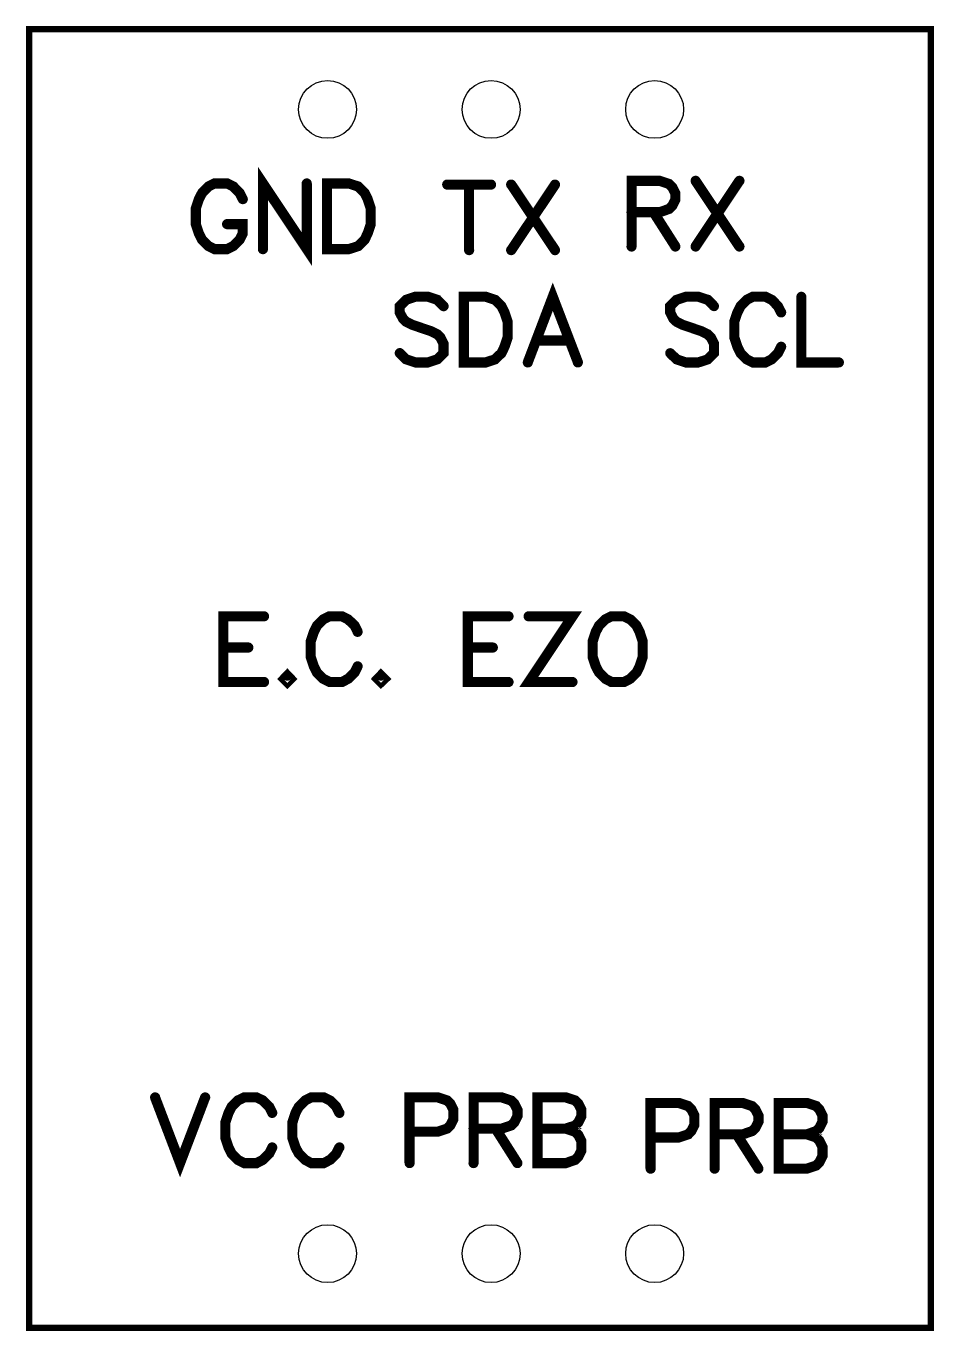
# Model space of a CAD drawing. Extents: x -0.002 to 0.553, y -0.002 to 0.796.
import ezdxf

# ---------------------------------------------------------------- set-up
doc = ezdxf.new("R2010")
doc.units = 0
doc.layers.add('Drill_Top', color=7, linetype='CONTINUOUS')
doc.layers.add('Top_Silk', color=2, linetype='CONTINUOUS')

msp = doc.modelspace()

# ---------------------------------------------------------------- linework, layer by layer
at = {"layer": 'Drill_Top'}
for centre in [(0.1824, 0.7453), (0.2824, 0.7453), (0.3824, 0.7453), (0.1824, 0.0453), (0.2824, 0.0453), (0.3824, 0.0453)]:
    msp.add_circle(centre, 0.0177, dxfattribs=at)
at = {"layer": 'Top_Silk', "linetype": 'CONTINUOUS'}
for points, const_width in [([(0, 0.7943), (0.5512, 0.7943), (0.5512, 0), (0, 0), (0, 0.7943)], 0.0039), ([(0.1305, 0.6904), (0.1286, 0.6942), (0.1248, 0.6981), (0.121, 0.7), (0.1133, 0.7), (0.1095, 0.6981), (0.1057, 0.6942), (0.1037, 0.6904), (0.1018, 0.6847), (0.1018, 0.6751), (0.1037, 0.6694), (0.1057, 0.6655), (0.1095, 0.6617), (0.1133, 0.6598), (0.121, 0.6598), (0.1248, 0.6617), (0.1286, 0.6655), (0.1305, 0.6694), (0.1305, 0.6751), (0.121, 0.6751)], 0.0062), ([(0.1697, 0.7), (0.1697, 0.6598), (0.1429, 0.7), (0.1429, 0.6598)], 0.0062), ([(0.182, 0.7), (0.182, 0.6598), (0.1954, 0.6598), (0.2012, 0.6617), (0.205, 0.6655), (0.2069, 0.6694), (0.2088, 0.6751), (0.2088, 0.6847), (0.2069, 0.6904), (0.205, 0.6942), (0.2012, 0.6981), (0.1954, 0.7), (0.182, 0.7)], 0.0062), ([(0.3683, 0.6824), (0.3855, 0.6824), (0.3912, 0.6844), (0.3932, 0.6863), (0.3951, 0.6901), (0.3951, 0.6939), (0.3932, 0.6977), (0.3912, 0.6997), (0.3855, 0.7016), (0.3683, 0.7016), (0.3683, 0.6614)], 0.0062), ([(0.4074, 0.7016), (0.4342, 0.6614)], 0.0062), ([(0.4342, 0.7016), (0.4074, 0.6614)], 0.0062), ([(0.2555, 0.6993), (0.2823, 0.6993)], 0.0062), ([(0.2689, 0.6993), (0.2689, 0.6592)], 0.0062), ([(0.2947, 0.6993), (0.3215, 0.6592)], 0.0062), ([(0.3215, 0.6993), (0.2947, 0.6592)], 0.0062), ([(0.3817, 0.6824), (0.3951, 0.6614)], 0.0062), ([(0.3355, 0.5905), (0.3201, 0.6307), (0.3048, 0.5905)], 0.0062), ([(0.2533, 0.6249), (0.2495, 0.6288), (0.2438, 0.6307), (0.2361, 0.6307), (0.2304, 0.6288), (0.2265, 0.6249), (0.2265, 0.6211), (0.2285, 0.6173), (0.2304, 0.6154), (0.2342, 0.6135), (0.2457, 0.6096), (0.2495, 0.6077), (0.2514, 0.6058), (0.2533, 0.602), (0.2533, 0.5962), (0.2495, 0.5924), (0.2438, 0.5905), (0.2361, 0.5905), (0.2304, 0.5924), (0.2265, 0.5962)], 0.0062), ([(0.2657, 0.6307), (0.2657, 0.5905), (0.2791, 0.5905), (0.2848, 0.5924), (0.2887, 0.5962), (0.2906, 0.6001), (0.2925, 0.6058), (0.2925, 0.6154), (0.2906, 0.6211), (0.2887, 0.6249), (0.2848, 0.6288), (0.2791, 0.6307), (0.2657, 0.6307)], 0.0062), ([(0.4187, 0.6249), (0.4149, 0.6288), (0.4091, 0.6307), (0.4015, 0.6307), (0.3958, 0.6288), (0.3919, 0.6249), (0.3919, 0.6211), (0.3938, 0.6173), (0.3958, 0.6154), (0.3996, 0.6135), (0.411, 0.6096), (0.4149, 0.6077), (0.4168, 0.6058), (0.4187, 0.602), (0.4187, 0.5962), (0.4149, 0.5924), (0.4091, 0.5905), (0.4015, 0.5905), (0.3958, 0.5924), (0.3919, 0.5962)], 0.0062), ([(0.4597, 0.6211), (0.4578, 0.6249), (0.454, 0.6288), (0.4502, 0.6307), (0.4425, 0.6307), (0.4387, 0.6288), (0.4349, 0.6249), (0.433, 0.6211), (0.4311, 0.6154), (0.4311, 0.6058), (0.433, 0.6001), (0.4349, 0.5962), (0.4387, 0.5924), (0.4425, 0.5905), (0.4502, 0.5905), (0.454, 0.5924), (0.4578, 0.5962), (0.4597, 0.6001)], 0.0062), ([(0.4721, 0.6307), (0.4721, 0.5905), (0.495, 0.5905)], 0.0062), ([(0.3106, 0.6039), (0.3297, 0.6039)], 0.0062), ([(0.1435, 0.4352), (0.1187, 0.4352), (0.1187, 0.395), (0.1435, 0.395)], 0.0062), ([(0.2008, 0.4257), (0.1989, 0.4295), (0.195, 0.4333), (0.1912, 0.4352), (0.1836, 0.4352), (0.1797, 0.4333), (0.1759, 0.4295), (0.174, 0.4257), (0.1721, 0.4199), (0.1721, 0.4103), (0.174, 0.4046), (0.1759, 0.4008), (0.1797, 0.397), (0.1836, 0.395), (0.1912, 0.395), (0.195, 0.397), (0.1989, 0.4008), (0.2008, 0.4046)], 0.0062), ([(0.293, 0.4352), (0.2682, 0.4352), (0.2682, 0.395), (0.293, 0.395)], 0.0062), ([(0.3054, 0.4352), (0.3322, 0.4352), (0.3054, 0.395), (0.3322, 0.395)], 0.0062), ([(0.356, 0.4352), (0.3522, 0.4333), (0.3484, 0.4295), (0.3464, 0.4257), (0.3445, 0.4199), (0.3445, 0.4103), (0.3464, 0.4046), (0.3484, 0.4008), (0.3522, 0.397), (0.356, 0.395), (0.3637, 0.395), (0.3675, 0.397), (0.3713, 0.4008), (0.3732, 0.4046), (0.3751, 0.4103), (0.3751, 0.4199), (0.3732, 0.4257), (0.3713, 0.4295), (0.3675, 0.4333), (0.3637, 0.4352), (0.356, 0.4352)], 0.0062), ([(0.1187, 0.4161), (0.134, 0.4161)], 0.0062), ([(0.2682, 0.4161), (0.2835, 0.4161)], 0.0062), ([(0.1578, 0.3989), (0.1559, 0.3969), (0.1578, 0.395), (0.1597, 0.3969), (0.1578, 0.3989)], 0.0062), ([(0.215, 0.3989), (0.2131, 0.3969), (0.215, 0.395), (0.217, 0.3969), (0.215, 0.3989)], 0.0062), ([(0.0769, 0.1409), (0.0922, 0.1007), (0.1075, 0.1409)], 0.0062), ([(0.1486, 0.1314), (0.1467, 0.1352), (0.1428, 0.139), (0.139, 0.1409), (0.1314, 0.1409), (0.1275, 0.139), (0.1237, 0.1352), (0.1218, 0.1314), (0.1199, 0.1256), (0.1199, 0.116), (0.1218, 0.1103), (0.1237, 0.1065), (0.1275, 0.1027), (0.1314, 0.1007), (0.139, 0.1007), (0.1428, 0.1027), (0.1467, 0.1065), (0.1486, 0.1103)], 0.0062), ([(0.1896, 0.1314), (0.1877, 0.1352), (0.1839, 0.139), (0.1801, 0.1409), (0.1724, 0.1409), (0.1686, 0.139), (0.1648, 0.1352), (0.1628, 0.1314), (0.1609, 0.1256), (0.1609, 0.116), (0.1628, 0.1103), (0.1648, 0.1065), (0.1686, 0.1027), (0.1724, 0.1007), (0.1801, 0.1007), (0.1839, 0.1027), (0.1877, 0.1065), (0.1896, 0.1103)], 0.0062), ([(0.2325, 0.1199), (0.2498, 0.1199), (0.2555, 0.1218), (0.2574, 0.1237), (0.2593, 0.1275), (0.2593, 0.1333), (0.2574, 0.1371), (0.2555, 0.139), (0.2498, 0.1409), (0.2325, 0.1409), (0.2325, 0.1007)], 0.0062), ([(0.2717, 0.1218), (0.2889, 0.1218), (0.2946, 0.1237), (0.2966, 0.1256), (0.2985, 0.1294), (0.2985, 0.1333), (0.2966, 0.1371), (0.2946, 0.139), (0.2889, 0.1409), (0.2717, 0.1409), (0.2717, 0.1007)], 0.0062), ([(0.3108, 0.1409), (0.3108, 0.1007), (0.3281, 0.1007), (0.3338, 0.1027), (0.3357, 0.1046), (0.3376, 0.1084), (0.3376, 0.1141), (0.3357, 0.118), (0.3338, 0.1199), (0.3281, 0.1218), (0.3338, 0.1237), (0.3357, 0.1256), (0.3376, 0.1294), (0.3376, 0.1333), (0.3357, 0.1371), (0.3338, 0.139), (0.3281, 0.1409), (0.3108, 0.1409)], 0.0062), ([(0.3799, 0.1164), (0.3972, 0.1164), (0.4029, 0.1183), (0.4048, 0.1203), (0.4067, 0.1241), (0.4067, 0.1298), (0.4048, 0.1336), (0.4029, 0.1356), (0.3972, 0.1375), (0.3799, 0.1375), (0.3799, 0.0973)], 0.0062), ([(0.4191, 0.1183), (0.4363, 0.1183), (0.442, 0.1203), (0.444, 0.1222), (0.4459, 0.126), (0.4459, 0.1298), (0.444, 0.1336), (0.442, 0.1356), (0.4363, 0.1375), (0.4191, 0.1375), (0.4191, 0.0973)], 0.0062), ([(0.4582, 0.1375), (0.4582, 0.0973), (0.4755, 0.0973), (0.4812, 0.0992), (0.4831, 0.1011), (0.485, 0.1049), (0.485, 0.1107), (0.4831, 0.1145), (0.4812, 0.1164), (0.4755, 0.1183), (0.4812, 0.1203), (0.4831, 0.1222), (0.485, 0.126), (0.485, 0.1298), (0.4831, 0.1336), (0.4812, 0.1356), (0.4755, 0.1375), (0.4582, 0.1375)], 0.0062), ([(0.2851, 0.1218), (0.2985, 0.1007)], 0.0062), ([(0.3108, 0.1218), (0.3281, 0.1218)], 0.0062), ([(0.4325, 0.1183), (0.4459, 0.0973)], 0.0062), ([(0.4582, 0.1183), (0.4755, 0.1183)], 0.0062)]:
    msp.add_lwpolyline(points, dxfattribs=dict(at, const_width=const_width))
at = {"layer": 'Top_Silk', "linetype": 'CONTINUOUS', "const_width": 0.0031}
for points in [[(0.1681, 0.7, 1), (0.1712, 0.7, 1), (0.1681, 0.7, 1)], [(0.1805, 0.7, 1), (0.1836, 0.7, 1), (0.1805, 0.7, 1)], [(0.4059, 0.7016, 1), (0.409, 0.7016, 1), (0.4059, 0.7016, 1)], [(0.4327, 0.7016, 1), (0.4358, 0.7016, 1), (0.4327, 0.7016, 1)], [(0.254, 0.6993, 1), (0.2571, 0.6993, 1), (0.254, 0.6993, 1)], [(0.2674, 0.6993, 1), (0.2705, 0.6993, 1), (0.2674, 0.6993, 1)], [(0.2808, 0.6993, 1), (0.2839, 0.6993, 1), (0.2808, 0.6993, 1)], [(0.2931, 0.6993, 1), (0.2962, 0.6993, 1), (0.2931, 0.6993, 1)], [(0.3199, 0.6993, 1), (0.323, 0.6993, 1), (0.3199, 0.6993, 1)], [(0.129, 0.6904, 1), (0.1321, 0.6904, 1), (0.129, 0.6904, 1)], [(0.3667, 0.6824, 1), (0.3698, 0.6824, 1), (0.3667, 0.6824, 1)], [(0.3801, 0.6824, 1), (0.3832, 0.6824, 1), (0.3801, 0.6824, 1)], [(0.1194, 0.6751, 1), (0.1225, 0.6751, 1), (0.1194, 0.6751, 1)], [(0.1413, 0.6598, 1), (0.1444, 0.6598, 1), (0.1413, 0.6598, 1)], [(0.3667, 0.6614, 1), (0.3698, 0.6614, 1), (0.3667, 0.6614, 1)], [(0.3935, 0.6614, 1), (0.3966, 0.6614, 1), (0.3935, 0.6614, 1)], [(0.4059, 0.6614, 1), (0.409, 0.6614, 1), (0.4059, 0.6614, 1)], [(0.4327, 0.6614, 1), (0.4358, 0.6614, 1), (0.4327, 0.6614, 1)], [(0.2674, 0.6592, 1), (0.2705, 0.6592, 1), (0.2674, 0.6592, 1)], [(0.2931, 0.6592, 1), (0.2962, 0.6592, 1), (0.2931, 0.6592, 1)], [(0.3199, 0.6592, 1), (0.323, 0.6592, 1), (0.3199, 0.6592, 1)], [(0.2642, 0.6307, 1), (0.2672, 0.6307, 1), (0.2642, 0.6307, 1)], [(0.4706, 0.6307, 1), (0.4736, 0.6307, 1), (0.4706, 0.6307, 1)], [(0.2518, 0.6249, 1), (0.2549, 0.6249, 1), (0.2518, 0.6249, 1)], [(0.4172, 0.6249, 1), (0.4202, 0.6249, 1), (0.4172, 0.6249, 1)], [(0.4582, 0.6211, 1), (0.4613, 0.6211, 1), (0.4582, 0.6211, 1)], [(0.309, 0.6039, 1), (0.3121, 0.6039, 1), (0.309, 0.6039, 1)], [(0.3282, 0.6039, 1), (0.3313, 0.6039, 1), (0.3282, 0.6039, 1)], [(0.225, 0.5962, 1), (0.2281, 0.5962, 1), (0.225, 0.5962, 1)], [(0.3904, 0.5962, 1), (0.3934, 0.5962, 1), (0.3904, 0.5962, 1)], [(0.4582, 0.6001, 1), (0.4613, 0.6001, 1), (0.4582, 0.6001, 1)], [(0.3033, 0.5905, 1), (0.3064, 0.5905, 1), (0.3033, 0.5905, 1)], [(0.3339, 0.5905, 1), (0.337, 0.5905, 1), (0.3339, 0.5905, 1)], [(0.4935, 0.5905, 1), (0.4966, 0.5905, 1), (0.4935, 0.5905, 1)], [(0.142, 0.4352, 1), (0.1451, 0.4352, 1), (0.142, 0.4352, 1)], [(0.2915, 0.4352, 1), (0.2946, 0.4352, 1), (0.2915, 0.4352, 1)], [(0.3038, 0.4352, 1), (0.3069, 0.4352, 1), (0.3038, 0.4352, 1)], [(0.3545, 0.4352, 1), (0.3576, 0.4352, 1), (0.3545, 0.4352, 1)], [(0.1992, 0.4257, 1), (0.2023, 0.4257, 1), (0.1992, 0.4257, 1)], [(0.1171, 0.4161, 1), (0.1202, 0.4161, 1), (0.1171, 0.4161, 1)], [(0.1324, 0.4161, 1), (0.1355, 0.4161, 1), (0.1324, 0.4161, 1)], [(0.2666, 0.4161, 1), (0.2697, 0.4161, 1), (0.2666, 0.4161, 1)], [(0.2819, 0.4161, 1), (0.285, 0.4161, 1), (0.2819, 0.4161, 1)], [(0.1992, 0.4046, 1), (0.2023, 0.4046, 1), (0.1992, 0.4046, 1)], [(0.1562, 0.3989, 1), (0.1593, 0.3989, 1), (0.1562, 0.3989, 1)], [(0.2135, 0.3989, 1), (0.2166, 0.3989, 1), (0.2135, 0.3989, 1)], [(0.142, 0.395, 1), (0.1451, 0.395, 1), (0.142, 0.395, 1)], [(0.2915, 0.395, 1), (0.2946, 0.395, 1), (0.2915, 0.395, 1)], [(0.3306, 0.395, 1), (0.3337, 0.395, 1), (0.3306, 0.395, 1)], [(0.0754, 0.1409, 1), (0.0785, 0.1409, 1), (0.0754, 0.1409, 1)], [(0.106, 0.1409, 1), (0.1091, 0.1409, 1), (0.106, 0.1409, 1)], [(0.3093, 0.1409, 1), (0.3124, 0.1409, 1), (0.3093, 0.1409, 1)], [(0.4567, 0.1375, 1), (0.4598, 0.1375, 1), (0.4567, 0.1375, 1)], [(0.147, 0.1314, 1), (0.1501, 0.1314, 1), (0.147, 0.1314, 1)], [(0.1881, 0.1314, 1), (0.1912, 0.1314, 1), (0.1881, 0.1314, 1)], [(0.231, 0.1199, 1), (0.2341, 0.1199, 1), (0.231, 0.1199, 1)], [(0.2701, 0.1218, 1), (0.2732, 0.1218, 1), (0.2701, 0.1218, 1)], [(0.2835, 0.1218, 1), (0.2866, 0.1218, 1), (0.2835, 0.1218, 1)], [(0.3093, 0.1218, 1), (0.3124, 0.1218, 1), (0.3093, 0.1218, 1)], [(0.3265, 0.1218, 1), (0.3296, 0.1218, 1), (0.3265, 0.1218, 1)], [(0.4175, 0.1183, 1), (0.4206, 0.1183, 1), (0.4175, 0.1183, 1)], [(0.4309, 0.1183, 1), (0.434, 0.1183, 1), (0.4309, 0.1183, 1)], [(0.4567, 0.1183, 1), (0.4598, 0.1183, 1), (0.4567, 0.1183, 1)], [(0.4739, 0.1183, 1), (0.477, 0.1183, 1), (0.4739, 0.1183, 1)], [(0.147, 0.1103, 1), (0.1501, 0.1103, 1), (0.147, 0.1103, 1)], [(0.1881, 0.1103, 1), (0.1912, 0.1103, 1), (0.1881, 0.1103, 1)], [(0.3784, 0.1164, 1), (0.3815, 0.1164, 1), (0.3784, 0.1164, 1)], [(0.231, 0.1007, 1), (0.2341, 0.1007, 1), (0.231, 0.1007, 1)], [(0.2701, 0.1007, 1), (0.2732, 0.1007, 1), (0.2701, 0.1007, 1)], [(0.2969, 0.1007, 1), (0.3, 0.1007, 1), (0.2969, 0.1007, 1)], [(0.3784, 0.0973, 1), (0.3815, 0.0973, 1), (0.3784, 0.0973, 1)], [(0.4175, 0.0973, 1), (0.4206, 0.0973, 1), (0.4175, 0.0973, 1)], [(0.4443, 0.0973, 1), (0.4474, 0.0973, 1), (0.4443, 0.0973, 1)]]:
    msp.add_lwpolyline(points, format="xyb", dxfattribs=at)

doc.saveas('drawing.dxf')
